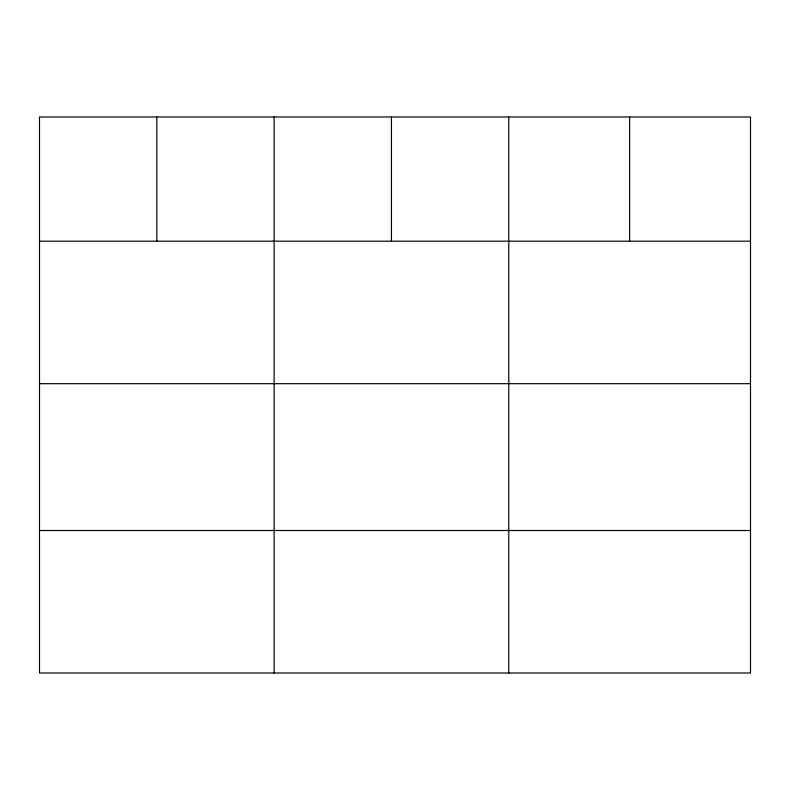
<?xml version="1.0" encoding="UTF-8"?>
<svg xmlns="http://www.w3.org/2000/svg" width="790" height="790" viewBox="0 0 790 790"><rect width="100%" height="100%" fill="white"/><g stroke="black" fill="none" stroke-linecap="round" stroke-linejoin="round"><path stroke-width="1.19" d="M750.5 241.177L750.5 673.001L39.5 673.001L39.5 116.999L750.5 116.999L750.5 241.177L39.5 241.177M39.5 383.683L750.5 383.683M39.5 530.505L750.5 530.505M629.63 116.999L629.63 241.177M508.76 116.999L508.76 673.001M391.445 116.999L391.445 241.177M274.13 116.999L274.13 673.001M156.815 116.999L156.815 241.177"/></g></svg>
